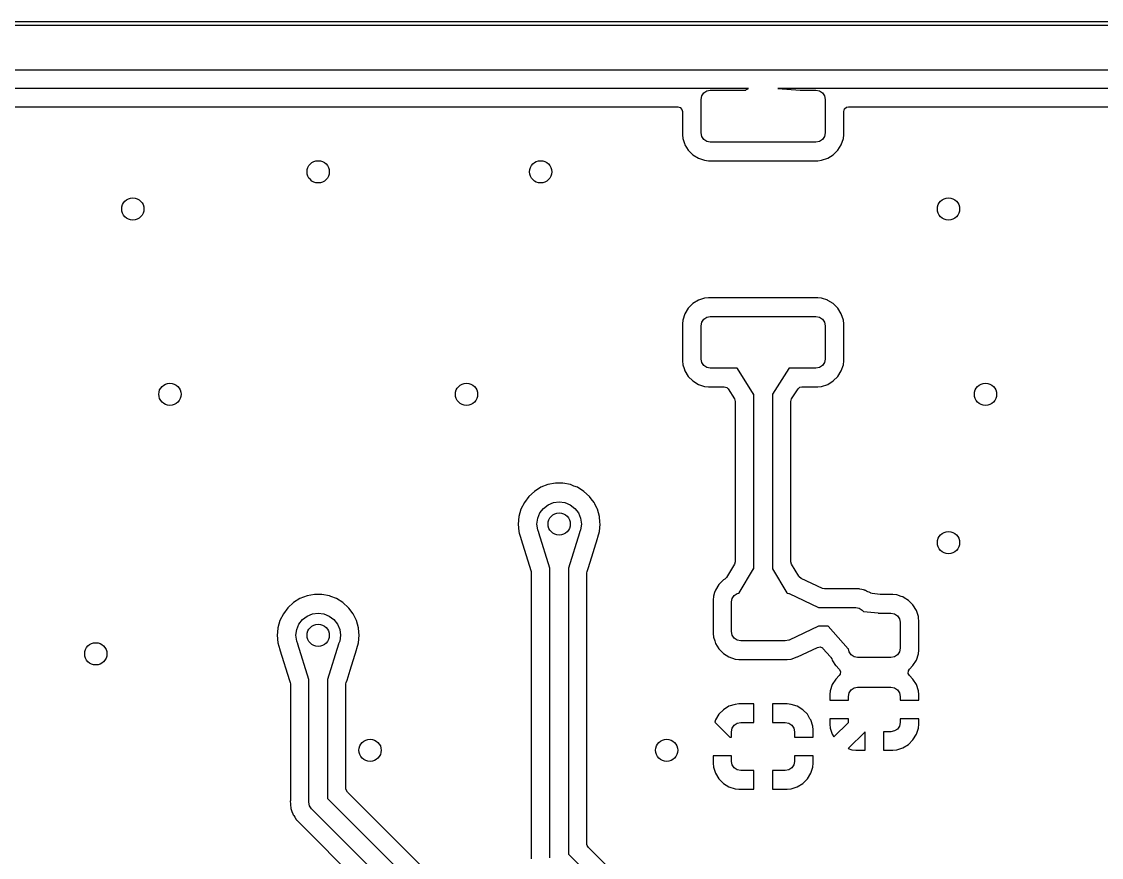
# Model space of a CAD drawing. Extents: x 1.18 to 9.06, y -3.74 to -1.97.
# Drawn here: x 5.63 to 6.777, y -2.854 to -1.967 of the extents above; entities that cross this region are included whole.
import ezdxf

# ---------------------------------------------------------------- set-up
doc = ezdxf.new("R2010")
doc.units = 0
doc.header["$MEASUREMENT"] = 0
doc.layers.add('BLACK', color=7, linetype='CONTINUOUS')

msp = doc.modelspace()

# ---------------------------------------------------------------- linework, layer by layer
at = {"layer": 'BLACK', "linetype": 'CONTINUOUS'}
for p, q in [((1.1811, -1.9665), (9.0551, -1.9665)), ((9.0531, -1.9705), (1.1831, -1.9705)), ((5.5315, -2.0177), (6.4173, -2.0177)), ((6.4173, -2.0177), (7.4409, -2.0177)), ((6.4018, -2.0374), (5.5413, -2.0374)), ((6.3543, -2.0423), (6.3575, -2.0401)), ((6.3575, -2.0401), (6.3612, -2.0394)), ((6.3612, -2.0394), (6.3989, -2.0394)), ((6.3989, -2.0394), (6.399, -2.0391)), ((6.399, -2.0391), (6.4018, -2.0374)), ((6.399, -2.0391), (6.399, -2.0391)), ((7.4291, -2.0374), (6.4331, -2.0374)), ((6.4331, -2.0374), (6.4567, -2.0393)), ((6.4567, -2.0393), (6.4569, -2.0394)), ((6.4569, -2.0394), (6.4734, -2.0394)), ((6.4734, -2.0394), (6.4772, -2.0401)), ((6.4772, -2.0401), (6.4804, -2.0423)), ((6.3514, -2.0492), (6.3521, -2.0454)), ((6.3514, -2.0846), (6.3514, -2.0492)), ((6.3521, -2.0454), (6.3543, -2.0423)), ((6.4804, -2.0423), (6.4825, -2.0454)), ((6.4825, -2.0454), (6.4833, -2.0492)), ((6.4833, -2.0492), (6.4833, -2.0846)), ((5.571, -2.0571), (6.3268, -2.0571)), ((6.3268, -2.0571), (6.3294, -2.0579)), ((6.3294, -2.0579), (6.3312, -2.06)), ((6.3312, -2.06), (6.3317, -2.062)), ((6.3317, -2.062), (6.3317, -2.0866)), ((6.503, -2.062), (6.5037, -2.0593)), ((6.503, -2.0866), (6.503, -2.062)), ((6.5037, -2.0593), (6.5058, -2.0575)), ((6.5058, -2.0575), (6.5079, -2.0571)), ((6.5079, -2.0571), (7.3829, -2.0571)), ((6.3317, -2.0866), (6.3321, -2.0907)), ((6.3521, -2.0884), (6.3514, -2.0846)), ((6.4833, -2.0846), (6.4825, -2.0884)), ((6.5026, -2.0907), (6.503, -2.0866)), ((6.3321, -2.0907), (6.3339, -2.0961)), ((6.3339, -2.0961), (6.3343, -2.0972)), ((6.3343, -2.0972), (6.3379, -2.1031)), ((6.3543, -2.0916), (6.3521, -2.0884)), ((6.3575, -2.0937), (6.3543, -2.0916)), ((6.3612, -2.0945), (6.3575, -2.0937)), ((6.4734, -2.0945), (6.3612, -2.0945)), ((6.4772, -2.0937), (6.4734, -2.0945)), ((6.4804, -2.0916), (6.4772, -2.0937)), ((6.4825, -2.0884), (6.4804, -2.0916)), ((6.4968, -2.1031), (6.5004, -2.0972)), ((6.5004, -2.0972), (6.5026, -2.0907)), ((6.3379, -2.1031), (6.3428, -2.108)), ((6.3428, -2.108), (6.3486, -2.1116)), ((6.486, -2.1116), (6.4919, -2.108)), ((6.4919, -2.108), (6.4968, -2.1031)), ((6.3486, -2.1116), (6.3552, -2.1138)), ((6.3552, -2.1138), (6.3593, -2.1142)), ((6.3593, -2.1142), (6.3593, -2.1142)), ((6.3593, -2.1142), (6.4754, -2.1142)), ((6.4754, -2.1142), (6.4794, -2.1138)), ((6.4754, -2.1142), (6.4754, -2.1142)), ((6.4794, -2.1138), (6.486, -2.1116)), ((6.3428, -2.266), (6.3379, -2.2709)), ((6.3486, -2.2624), (6.3428, -2.266)), ((6.352, -2.2613), (6.3486, -2.2624)), ((6.3486, -2.2624), (6.3486, -2.2624)), ((6.3552, -2.2602), (6.352, -2.2613)), ((6.3593, -2.2598), (6.3552, -2.2602)), ((6.3552, -2.2602), (6.3552, -2.2602)), ((6.4754, -2.2598), (6.3593, -2.2598)), ((6.3593, -2.2598), (6.3593, -2.2598)), ((6.4794, -2.2602), (6.4754, -2.2598)), ((6.4754, -2.2598), (6.4754, -2.2598)), ((6.4859, -2.2624), (6.4794, -2.2602)), ((6.4794, -2.2602), (6.4794, -2.2602)), ((6.486, -2.2624), (6.4859, -2.2624)), ((6.4862, -2.2625), (6.486, -2.2624)), ((6.486, -2.2624), (6.486, -2.2624)), ((6.4919, -2.266), (6.4862, -2.2625)), ((6.4968, -2.2709), (6.4919, -2.266)), ((6.3343, -2.2768), (6.3321, -2.2834)), ((6.3379, -2.2709), (6.3343, -2.2768)), ((6.3343, -2.2768), (6.3343, -2.2768)), ((6.3543, -2.2824), (6.3575, -2.2803)), ((6.3575, -2.2803), (6.3612, -2.2795)), ((6.3612, -2.2795), (6.4734, -2.2795)), ((6.4734, -2.2795), (6.4772, -2.2803)), ((6.4772, -2.2803), (6.4804, -2.2824)), ((6.5004, -2.2768), (6.4968, -2.2709)), ((6.5026, -2.2834), (6.5004, -2.2768)), ((6.3321, -2.2834), (6.3317, -2.2874)), ((6.3317, -2.2874), (6.3317, -2.3268)), ((6.3321, -2.2834), (6.3321, -2.2834)), ((6.3321, -2.2834), (6.3321, -2.2834)), ((6.3514, -2.2894), (6.3521, -2.2856)), ((6.3514, -2.3248), (6.3514, -2.2894)), ((6.3521, -2.2856), (6.3543, -2.2824)), ((6.4804, -2.2824), (6.4825, -2.2856)), ((6.4825, -2.2856), (6.4833, -2.2894)), ((6.4833, -2.2894), (6.4833, -2.3248)), ((6.503, -2.2874), (6.5026, -2.2834)), ((6.503, -2.3268), (6.503, -2.2874)), ((6.3317, -2.3268), (6.3321, -2.3308)), ((6.3521, -2.3286), (6.3514, -2.3248)), ((6.4833, -2.3248), (6.4825, -2.3286)), ((6.5026, -2.3308), (6.503, -2.3268)), ((6.3321, -2.3308), (6.3334, -2.3347)), ((6.3334, -2.3347), (6.3343, -2.3374)), ((6.3343, -2.3374), (6.3379, -2.3433)), ((6.3543, -2.3318), (6.3521, -2.3286)), ((6.3575, -2.3339), (6.3543, -2.3318)), ((6.3612, -2.3346), (6.3575, -2.3339)), ((6.3899, -2.3346), (6.3612, -2.3346)), ((6.39, -2.335), (6.3899, -2.3346)), ((6.4073, -2.362), (6.39, -2.335)), ((6.4447, -2.335), (6.4273, -2.362)), ((6.4734, -2.3346), (6.4447, -2.3346)), ((6.4447, -2.3346), (6.4448, -2.3347)), ((6.4448, -2.3347), (6.4447, -2.335)), ((6.4772, -2.3339), (6.4734, -2.3346)), ((6.4804, -2.3318), (6.4772, -2.3339)), ((6.4825, -2.3286), (6.4804, -2.3318)), ((6.4968, -2.3433), (6.5004, -2.3374)), ((6.5004, -2.3374), (6.5026, -2.3308)), ((6.3379, -2.3433), (6.3428, -2.3481)), ((6.3428, -2.3481), (6.3486, -2.3518)), ((6.486, -2.3518), (6.4919, -2.3481)), ((6.4919, -2.3481), (6.4968, -2.3433)), ((6.3486, -2.3518), (6.3552, -2.3539)), ((6.3552, -2.3539), (6.3593, -2.3544)), ((6.3593, -2.3544), (6.3761, -2.3544)), ((6.3761, -2.3544), (6.3787, -2.3551)), ((6.3787, -2.3551), (6.3802, -2.3566)), ((6.3802, -2.3566), (6.387, -2.3672)), ((6.4074, -2.3621), (6.4073, -2.362)), ((6.4075, -2.3621), (6.4074, -2.3621)), ((6.4075, -2.5474), (6.4075, -2.3621)), ((6.4273, -2.362), (6.4272, -2.3621)), ((6.4272, -2.3621), (6.4272, -2.5474)), ((6.4476, -2.3672), (6.4544, -2.3566)), ((6.4544, -2.3566), (6.4565, -2.3548)), ((6.4565, -2.3548), (6.4585, -2.3544)), ((6.4585, -2.3544), (6.4754, -2.3544)), ((6.4754, -2.3544), (6.4794, -2.3539)), ((6.4754, -2.3544), (6.4754, -2.3544)), ((6.4794, -2.3539), (6.486, -2.3518)), ((6.387, -2.3672), (6.3878, -2.3698)), ((6.3878, -2.3698), (6.3878, -2.54)), ((6.4469, -2.3698), (6.4476, -2.3672)), ((6.4469, -2.4331), (6.4469, -2.3698)), ((6.4476, -2.3672), (6.4476, -2.3672)), ((6.4469, -2.4528), (6.4469, -2.4331)), ((6.4469, -2.54), (6.4469, -2.4528)), ((6.1746, -2.4653), (6.1686, -2.4707)), ((6.1814, -2.461), (6.1746, -2.4653)), ((6.1746, -2.4653), (6.1746, -2.4653)), ((6.1889, -2.4581), (6.1814, -2.461)), ((6.1814, -2.461), (6.1814, -2.461)), ((6.1968, -2.4567), (6.1889, -2.4581)), ((6.1889, -2.4581), (6.1889, -2.4581)), ((6.1889, -2.4581), (6.1889, -2.4581)), ((6.2048, -2.4567), (6.1968, -2.4567)), ((6.2127, -2.4581), (6.2048, -2.4567)), ((6.2163, -2.4596), (6.2127, -2.4581)), ((6.2202, -2.461), (6.2163, -2.4596)), ((6.227, -2.4653), (6.2202, -2.461)), ((6.2202, -2.461), (6.2202, -2.461)), ((6.2329, -2.4707), (6.227, -2.4653)), ((6.227, -2.4653), (6.227, -2.4653)), ((6.1686, -2.4707), (6.1638, -2.4771)), ((6.1947, -2.4772), (6.2008, -2.4764)), ((6.2008, -2.4764), (6.2069, -2.4772)), ((6.2348, -2.4732), (6.2329, -2.4707)), ((6.2378, -2.4771), (6.2348, -2.4732)), ((6.1602, -2.4843), (6.158, -2.492)), ((6.1638, -2.4771), (6.1602, -2.4843)), ((6.1602, -2.4843), (6.1602, -2.4843)), ((6.178, -2.4939), (6.1803, -2.4882)), ((6.1803, -2.4882), (6.1841, -2.4833)), ((6.1841, -2.4833), (6.189, -2.4795)), ((6.189, -2.4795), (6.1947, -2.4772)), ((6.2069, -2.4772), (6.2126, -2.4795)), ((6.2126, -2.4795), (6.2175, -2.4833)), ((6.2175, -2.4833), (6.2212, -2.4882)), ((6.2212, -2.4882), (6.2236, -2.4939)), ((6.2385, -2.4786), (6.2378, -2.4771)), ((6.2412, -2.4839), (6.2385, -2.4786)), ((6.2414, -2.4843), (6.2412, -2.4839)), ((6.2436, -2.492), (6.2414, -2.4843)), ((6.158, -2.492), (6.1573, -2.5)), ((6.1772, -2.5), (6.178, -2.4939)), ((6.2236, -2.4939), (6.2244, -2.5)), ((6.2441, -2.498), (6.2436, -2.492)), ((6.2443, -2.5), (6.2441, -2.498)), ((6.1573, -2.5), (6.1573, -2.5)), ((6.1573, -2.5), (6.158, -2.508)), ((6.158, -2.508), (6.1584, -2.5095)), ((6.1584, -2.5095), (6.16, -2.5151)), ((6.178, -2.5061), (6.1772, -2.5)), ((6.1792, -2.509), (6.178, -2.5061)), ((6.1791, -2.5091), (6.1792, -2.509)), ((6.1791, -2.5094), (6.1791, -2.5091)), ((6.1908, -2.5469), (6.1791, -2.5094)), ((6.2225, -2.5094), (6.2107, -2.5469)), ((6.2236, -2.5061), (6.2224, -2.509)), ((6.2224, -2.509), (6.2225, -2.5091)), ((6.2225, -2.5091), (6.2225, -2.5094)), ((6.2244, -2.5), (6.2236, -2.5061)), ((6.2419, -2.5139), (6.2436, -2.508)), ((6.2436, -2.508), (6.2443, -2.5)), ((6.16, -2.5151), (6.1601, -2.5154)), ((6.1601, -2.5154), (6.1601, -2.5154)), ((6.1601, -2.5154), (6.171, -2.5502)), ((6.2336, -2.5406), (6.2415, -2.5154)), ((6.2415, -2.5154), (6.2416, -2.5151)), ((6.2416, -2.5151), (6.2418, -2.5142)), ((6.2418, -2.5141), (6.2419, -2.5139)), ((6.2418, -2.5142), (6.2418, -2.5141)), ((6.2418, -2.5142), (6.2418, -2.5142)), ((6.2315, -2.5473), (6.2336, -2.5406)), ((6.3871, -2.5425), (6.3785, -2.5567)), ((6.3878, -2.54), (6.3871, -2.5425)), ((6.4476, -2.5425), (6.4469, -2.54)), ((6.4553, -2.5553), (6.4476, -2.5425)), ((6.171, -2.5502), (6.171, -2.5502)), ((6.171, -2.5502), (6.1712, -2.5517)), ((6.1712, -2.5517), (6.1712, -2.8518)), ((6.1909, -2.5471), (6.1908, -2.5469)), ((6.1909, -2.8543), (6.1909, -2.5471)), ((6.2107, -2.5469), (6.2106, -2.547)), ((6.2106, -2.547), (6.2106, -2.8503)), ((6.2303, -2.5517), (6.2306, -2.5502)), ((6.2303, -2.7264), (6.2303, -2.5517)), ((6.2306, -2.5502), (6.2315, -2.5473)), ((6.3785, -2.5567), (6.3768, -2.5584)), ((6.3919, -2.5729), (6.4073, -2.5475)), ((6.4073, -2.5475), (6.4075, -2.5474)), ((6.4272, -2.5474), (6.4272, -2.5474)), ((6.4272, -2.5474), (6.4273, -2.5475)), ((6.4273, -2.5475), (6.4427, -2.5729)), ((6.4557, -2.5559), (6.4553, -2.5553)), ((6.4577, -2.5577), (6.4557, -2.5559)), ((6.4557, -2.5559), (6.4557, -2.5559)), ((6.3704, -2.5642), (6.3667, -2.5701)), ((6.3752, -2.5593), (6.3704, -2.5642)), ((6.3768, -2.5584), (6.3752, -2.5593)), ((6.4803, -2.5684), (6.4577, -2.5577)), ((6.4824, -2.5689), (6.4803, -2.5684)), ((5.9255, -2.5792), (5.9187, -2.5834)), ((5.933, -2.5763), (5.9255, -2.5792)), ((5.9255, -2.5792), (5.9255, -2.5792)), ((5.9409, -2.5748), (5.933, -2.5763)), ((5.933, -2.5763), (5.933, -2.5763)), ((5.933, -2.5763), (5.933, -2.5763)), ((5.9489, -2.5748), (5.9409, -2.5748)), ((5.9568, -2.5763), (5.9489, -2.5748)), ((5.9582, -2.5768), (5.9568, -2.5763)), ((5.9643, -2.5792), (5.9582, -2.5768)), ((5.9711, -2.5834), (5.9643, -2.5792)), ((5.9643, -2.5792), (5.9643, -2.5792)), ((6.3646, -2.5767), (6.3642, -2.5807)), ((6.3658, -2.5728), (6.3646, -2.5767)), ((6.3646, -2.5767), (6.3646, -2.5767)), ((6.3646, -2.5767), (6.3646, -2.5767)), ((6.3667, -2.5701), (6.3658, -2.5728)), ((6.3667, -2.5701), (6.3667, -2.5701)), ((6.3839, -2.5827), (6.3846, -2.5789)), ((6.3846, -2.5789), (6.3867, -2.5757)), ((6.3867, -2.5757), (6.3899, -2.5736)), ((6.3899, -2.5736), (6.3919, -2.5732)), ((6.3919, -2.5732), (6.3919, -2.5729)), ((6.3919, -2.5732), (6.3919, -2.5732)), ((6.4427, -2.5729), (6.4428, -2.5732)), ((6.4428, -2.5732), (6.4447, -2.5736)), ((6.4447, -2.5736), (6.4449, -2.5737)), ((6.4449, -2.5737), (6.445, -2.5737)), ((6.445, -2.5737), (6.4761, -2.5885)), ((6.4844, -2.5689), (6.4824, -2.5689)), ((6.4847, -2.5689), (6.4844, -2.5689)), ((6.4848, -2.5688), (6.4847, -2.5689)), ((6.4856, -2.5688), (6.4848, -2.5688)), ((6.488, -2.5688), (6.4856, -2.5688)), ((6.4882, -2.5688), (6.488, -2.5688)), ((6.488, -2.5688), (6.488, -2.5688)), ((6.488, -2.5688), (6.488, -2.5688)), ((6.4883, -2.5688), (6.4882, -2.5688)), ((6.4888, -2.5688), (6.4883, -2.5688)), ((6.4892, -2.5689), (6.4888, -2.5688)), ((6.4894, -2.5689), (6.4892, -2.5689)), ((6.5153, -2.5689), (6.4894, -2.5689)), ((6.5183, -2.5688), (6.5153, -2.5689)), ((6.5186, -2.5688), (6.5183, -2.5688)), ((6.5189, -2.5688), (6.5186, -2.5688)), ((6.5186, -2.5688), (6.5186, -2.5688)), ((6.5192, -2.5689), (6.5189, -2.5688)), ((6.5189, -2.5688), (6.5189, -2.5688)), ((6.5202, -2.5691), (6.5192, -2.5689)), ((6.5221, -2.5696), (6.5202, -2.5691)), ((6.524, -2.57), (6.5221, -2.5696)), ((6.5251, -2.5702), (6.524, -2.57)), ((6.5254, -2.5703), (6.5251, -2.5702)), ((6.5257, -2.5704), (6.5254, -2.5703)), ((6.5254, -2.5703), (6.5254, -2.5703)), ((6.5259, -2.5705), (6.5257, -2.5704)), ((6.5257, -2.5704), (6.5257, -2.5704)), ((6.5273, -2.5712), (6.5259, -2.5705)), ((6.5259, -2.5705), (6.5259, -2.5705)), ((6.5259, -2.5705), (6.5259, -2.5705)), ((6.5286, -2.5718), (6.5273, -2.5712)), ((6.5298, -2.5724), (6.5286, -2.5718)), ((6.5314, -2.5731), (6.5298, -2.5724)), ((6.5316, -2.5732), (6.5314, -2.5731)), ((6.5314, -2.5731), (6.5314, -2.5731)), ((6.5317, -2.5732), (6.5316, -2.5732)), ((6.5333, -2.5737), (6.5317, -2.5732)), ((6.5417, -2.5747), (6.5333, -2.5737)), ((6.5419, -2.5747), (6.5417, -2.5747)), ((6.5428, -2.5748), (6.5419, -2.5747)), ((6.5419, -2.5747), (6.5419, -2.5747)), ((6.5551, -2.5748), (6.5428, -2.5748)), ((6.5592, -2.5752), (6.5551, -2.5748)), ((6.5551, -2.5748), (6.5551, -2.5748)), ((6.564, -2.5768), (6.5592, -2.5752)), ((6.5592, -2.5752), (6.5592, -2.5752)), ((6.5657, -2.5774), (6.564, -2.5768)), ((6.5672, -2.5783), (6.5657, -2.5774)), ((6.5657, -2.5774), (6.5657, -2.5774)), ((6.5716, -2.581), (6.5672, -2.5783)), ((5.9127, -2.5888), (5.9079, -2.5952)), ((5.9187, -2.5834), (5.9127, -2.5888)), ((5.9187, -2.5834), (5.9187, -2.5834)), ((5.977, -2.5888), (5.9711, -2.5834)), ((5.9711, -2.5834), (5.9711, -2.5834)), ((5.9774, -2.5893), (5.977, -2.5888)), ((5.9819, -2.5952), (5.9774, -2.5893)), ((6.3642, -2.5807), (6.3642, -2.6161)), ((6.3839, -2.6142), (6.3839, -2.5827)), ((6.4761, -2.5885), (6.4762, -2.5886)), ((6.4762, -2.5886), (6.5157, -2.5886)), ((6.5157, -2.5886), (6.5195, -2.5893)), ((6.5195, -2.5893), (6.5227, -2.5915)), ((6.5765, -2.5859), (6.5716, -2.581)), ((6.5801, -2.5918), (6.5765, -2.5859)), ((5.9043, -2.6024), (5.9021, -2.6101)), ((5.9079, -2.5952), (5.9043, -2.6024)), ((5.9043, -2.6024), (5.9043, -2.6024)), ((5.9244, -2.6063), (5.9282, -2.6014)), ((5.9282, -2.6014), (5.9331, -2.5977)), ((5.9331, -2.5977), (5.9388, -2.5953)), ((5.9388, -2.5953), (5.9449, -2.5945)), ((5.9449, -2.5945), (5.951, -2.5953)), ((5.951, -2.5953), (5.9567, -2.5977)), ((5.9567, -2.5977), (5.9616, -2.6014)), ((5.9616, -2.6014), (5.9653, -2.6063)), ((5.9855, -2.6024), (5.9819, -2.5952)), ((5.9877, -2.6101), (5.9855, -2.6024)), ((6.5227, -2.5915), (6.524, -2.5927)), ((6.524, -2.5927), (6.5395, -2.5944)), ((6.5395, -2.5944), (6.5396, -2.5945)), ((6.5396, -2.5945), (6.5531, -2.5945)), ((6.5531, -2.5945), (6.5569, -2.5952)), ((6.5569, -2.5952), (6.5601, -2.5974)), ((6.5601, -2.5974), (6.5622, -2.6006)), ((6.5622, -2.6006), (6.563, -2.6043)), ((6.5819, -2.5971), (6.5801, -2.5918)), ((6.5823, -2.5983), (6.5819, -2.5971)), ((6.5825, -2.6004), (6.5823, -2.5983)), ((6.5823, -2.5983), (6.5823, -2.5983)), ((6.5827, -2.6024), (6.5825, -2.6004)), ((6.5827, -2.6161), (6.5827, -2.6024)), ((5.9021, -2.6101), (5.9017, -2.6146)), ((5.9213, -2.6181), (5.9221, -2.612)), ((5.9221, -2.612), (5.9244, -2.6063)), ((5.9653, -2.6063), (5.9677, -2.612)), ((5.9677, -2.612), (5.9685, -2.6181)), ((5.9881, -2.6146), (5.9877, -2.6101)), ((6.3846, -2.6179), (6.3839, -2.6142)), ((6.4761, -2.6084), (6.445, -2.6231)), ((6.4762, -2.6083), (6.4761, -2.6084)), ((6.4763, -2.6083), (6.4762, -2.6083)), ((6.4865, -2.6083), (6.4763, -2.6083)), ((6.4865, -2.6084), (6.4865, -2.6083)), ((6.5078, -2.6323), (6.4865, -2.6084)), ((6.563, -2.6043), (6.563, -2.6319)), ((5.9017, -2.6146), (5.9014, -2.6181)), ((5.9014, -2.6181), (5.9021, -2.6261)), ((5.9221, -2.6242), (5.9213, -2.6181)), ((5.9233, -2.6271), (5.9221, -2.6242)), ((5.9677, -2.6242), (5.9665, -2.6272)), ((5.9685, -2.6181), (5.9677, -2.6242)), ((5.9877, -2.6261), (5.9884, -2.6181)), ((5.9884, -2.6181), (5.9881, -2.6146)), ((6.3642, -2.6161), (6.3642, -2.6161)), ((6.3642, -2.6161), (6.3646, -2.6202)), ((6.3646, -2.6202), (6.3646, -2.6202)), ((6.3646, -2.6202), (6.3659, -2.6241)), ((6.3659, -2.6241), (6.3667, -2.6267)), ((6.3867, -2.6211), (6.3846, -2.6179)), ((6.3899, -2.6233), (6.3867, -2.6211)), ((6.3937, -2.624), (6.3899, -2.6233)), ((6.4409, -2.624), (6.3937, -2.624)), ((6.4447, -2.6233), (6.4409, -2.624)), ((6.4449, -2.6231), (6.4447, -2.6233)), ((6.445, -2.6231), (6.4449, -2.6231)), ((6.5827, -2.6339), (6.5827, -2.6161)), ((5.9021, -2.6261), (5.9041, -2.6332)), ((5.9041, -2.6332), (5.9042, -2.6335)), ((5.9042, -2.6335), (5.9042, -2.6335)), ((5.9042, -2.6335), (5.9144, -2.666)), ((5.9232, -2.6272), (5.9233, -2.6271)), ((5.9232, -2.6276), (5.9232, -2.6272)), ((5.9349, -2.665), (5.9232, -2.6276)), ((5.9666, -2.6276), (5.9548, -2.665)), ((5.9665, -2.6272), (5.9666, -2.6272)), ((5.9666, -2.6272), (5.9666, -2.6276)), ((5.9788, -2.6552), (5.9856, -2.6335)), ((5.9856, -2.6332), (5.9859, -2.6323)), ((5.9856, -2.6335), (5.9856, -2.6332)), ((5.9859, -2.6323), (5.986, -2.632)), ((5.9859, -2.6323), (5.9859, -2.6323)), ((5.9859, -2.6323), (5.9859, -2.6323)), ((5.986, -2.632), (5.9877, -2.6261)), ((5.986, -2.632), (5.986, -2.632)), ((6.3667, -2.6267), (6.3704, -2.6326)), ((6.3704, -2.6326), (6.3752, -2.6375)), ((6.4538, -2.641), (6.4752, -2.6309)), ((6.4752, -2.6309), (6.4779, -2.6304)), ((6.4779, -2.6304), (6.4804, -2.6315)), ((6.4804, -2.6315), (6.4809, -2.632)), ((6.4809, -2.632), (6.489, -2.6411)), ((6.508, -2.6324), (6.5078, -2.6323)), ((6.5086, -2.6357), (6.508, -2.6324)), ((6.508, -2.6324), (6.508, -2.6324)), ((6.5108, -2.6388), (6.5086, -2.6357)), ((6.5622, -2.6357), (6.5601, -2.6388)), ((6.563, -2.6319), (6.5622, -2.6357)), ((6.5823, -2.6379), (6.5827, -2.6339)), ((6.3752, -2.6375), (6.3811, -2.6411)), ((6.3811, -2.6411), (6.3877, -2.6433)), ((6.3877, -2.6433), (6.3917, -2.6437)), ((6.3917, -2.6437), (6.4429, -2.6437)), ((6.4429, -2.6437), (6.447, -2.6433)), ((6.447, -2.6433), (6.4535, -2.6411)), ((6.4535, -2.6411), (6.4538, -2.641)), ((6.4535, -2.6411), (6.4535, -2.6411)), ((6.489, -2.6411), (6.4894, -2.6415)), ((6.4894, -2.6415), (6.4903, -2.6432)), ((6.4903, -2.6432), (6.4908, -2.6445)), ((6.4908, -2.6445), (6.4908, -2.6445)), ((6.4908, -2.6445), (6.4912, -2.6451)), ((6.4912, -2.6451), (6.4943, -2.6502)), ((6.5139, -2.641), (6.5108, -2.6388)), ((6.5177, -2.6417), (6.5139, -2.641)), ((6.5531, -2.6417), (6.5177, -2.6417)), ((6.5569, -2.641), (6.5531, -2.6417)), ((6.5601, -2.6388), (6.5569, -2.641)), ((6.5765, -2.6503), (6.5801, -2.6445)), ((6.5801, -2.6445), (6.5823, -2.6379)), ((5.9755, -2.6657), (5.9788, -2.6552)), ((6.4943, -2.6502), (6.4944, -2.6503)), ((6.4944, -2.6503), (6.4981, -2.654)), ((6.4981, -2.654), (6.4994, -2.6565)), ((6.4992, -2.6592), (6.4981, -2.6609)), ((6.4994, -2.6565), (6.4992, -2.6592)), ((6.5715, -2.6585), (6.5717, -2.6558)), ((6.5728, -2.6609), (6.5715, -2.6585)), ((6.5717, -2.6558), (6.5728, -2.654)), ((6.5728, -2.654), (6.5765, -2.6503)), ((5.9144, -2.666), (5.9151, -2.6683)), ((5.9151, -2.6683), (5.9153, -2.6698)), ((5.9153, -2.6698), (5.9153, -2.7928)), ((5.935, -2.6652), (5.9349, -2.665)), ((5.935, -2.7953), (5.935, -2.6652)), ((5.9548, -2.665), (5.9547, -2.6652)), ((5.9547, -2.6652), (5.9547, -2.7912)), ((5.9744, -2.6698), (5.9747, -2.6683)), ((5.9744, -2.781), (5.9744, -2.6698)), ((5.9747, -2.6683), (5.9755, -2.6657)), ((6.4908, -2.6705), (6.4886, -2.6771)), ((6.4944, -2.6646), (6.4908, -2.6705)), ((6.4908, -2.6705), (6.4908, -2.6705)), ((6.4981, -2.6609), (6.4944, -2.6646)), ((6.5765, -2.6646), (6.5728, -2.6609)), ((6.5801, -2.6705), (6.5765, -2.6646)), ((6.5823, -2.6771), (6.5801, -2.6705)), ((6.5801, -2.6705), (6.5801, -2.6705)), ((6.4886, -2.6771), (6.4882, -2.6811)), ((6.4882, -2.6811), (6.4882, -2.687)), ((6.4886, -2.6771), (6.4886, -2.6771)), ((6.5079, -2.6831), (6.5086, -2.6793)), ((6.5079, -2.687), (6.5079, -2.6831)), ((6.5086, -2.6793), (6.5108, -2.6761)), ((6.5108, -2.6761), (6.5139, -2.674)), ((6.5139, -2.674), (6.5177, -2.6732)), ((6.5177, -2.6732), (6.5531, -2.6732)), ((6.5531, -2.6732), (6.5569, -2.674)), ((6.5569, -2.674), (6.5601, -2.6761)), ((6.5601, -2.6761), (6.5622, -2.6793)), ((6.5622, -2.6793), (6.563, -2.6831)), ((6.563, -2.6831), (6.563, -2.687)), ((6.5823, -2.6772), (6.5823, -2.6771)), ((6.5827, -2.6811), (6.5823, -2.6772)), ((6.5827, -2.687), (6.5827, -2.6811)), ((6.5827, -2.6811), (6.5827, -2.6811)), ((6.3811, -2.6935), (6.3753, -2.6972)), ((6.3877, -2.6914), (6.3811, -2.6935)), ((6.3811, -2.6935), (6.3811, -2.6935)), ((6.3917, -2.6909), (6.3877, -2.6914)), ((6.4075, -2.6909), (6.3917, -2.6909)), ((6.3917, -2.6909), (6.3917, -2.6909)), ((6.4075, -2.7106), (6.4075, -2.6909)), ((6.4429, -2.6909), (6.4272, -2.6909)), ((6.4272, -2.6909), (6.4272, -2.7106)), ((6.447, -2.6914), (6.4429, -2.6909)), ((6.4535, -2.6935), (6.447, -2.6914)), ((6.447, -2.6914), (6.447, -2.6914)), ((6.4594, -2.6972), (6.4535, -2.6935)), ((6.4535, -2.6935), (6.4535, -2.6935)), ((6.4882, -2.687), (6.5079, -2.687)), ((6.563, -2.687), (6.5827, -2.687)), ((6.3704, -2.702), (6.3668, -2.7079)), ((6.3753, -2.6972), (6.3704, -2.702)), ((6.4643, -2.702), (6.4594, -2.6972)), ((6.4671, -2.7067), (6.4643, -2.702)), ((6.3668, -2.7079), (6.366, -2.7103)), ((6.366, -2.7103), (6.382, -2.7264)), ((6.3668, -2.7079), (6.3668, -2.7079)), ((6.3839, -2.7205), (6.3846, -2.7167)), ((6.3846, -2.7167), (6.3867, -2.7135)), ((6.3867, -2.7135), (6.3899, -2.7114)), ((6.3899, -2.7114), (6.3937, -2.7106)), ((6.3937, -2.7106), (6.4075, -2.7106)), ((6.4272, -2.7106), (6.4409, -2.7106)), ((6.4409, -2.7106), (6.4447, -2.7114)), ((6.4447, -2.7114), (6.4479, -2.7135)), ((6.4479, -2.7135), (6.45, -2.7167)), ((6.45, -2.7167), (6.4508, -2.7205)), ((6.4679, -2.7079), (6.4671, -2.7067)), ((6.4701, -2.7145), (6.4679, -2.7079)), ((6.4679, -2.7079), (6.4679, -2.7079)), ((6.4705, -2.7185), (6.4701, -2.7145)), ((6.5079, -2.7067), (6.4882, -2.7067)), ((6.4882, -2.7067), (6.4882, -2.7126)), ((6.4882, -2.7126), (6.4886, -2.7166)), ((6.4886, -2.7166), (6.4908, -2.7232)), ((6.4925, -2.7259), (6.5079, -2.7105)), ((6.5079, -2.7105), (6.5079, -2.7067)), ((6.5622, -2.7144), (6.5601, -2.7176)), ((6.563, -2.7106), (6.5622, -2.7144)), ((6.5827, -2.7067), (6.563, -2.7067)), ((6.563, -2.7067), (6.563, -2.7106)), ((6.5801, -2.7232), (6.5823, -2.7166)), ((6.5823, -2.7166), (6.5827, -2.7126)), ((6.5823, -2.7166), (6.5823, -2.7166)), ((6.5827, -2.7126), (6.5827, -2.7067)), ((6.5827, -2.7126), (6.5827, -2.7126)), ((6.2303, -2.7461), (6.2303, -2.7264)), ((6.382, -2.7264), (6.3839, -2.7264)), ((6.3839, -2.7264), (6.3839, -2.7205)), ((6.4508, -2.7205), (6.4508, -2.7264)), ((6.4508, -2.7264), (6.4705, -2.7264)), ((6.4705, -2.7264), (6.4705, -2.7185)), ((6.4705, -2.7185), (6.4705, -2.7185)), ((6.4908, -2.7232), (6.4908, -2.7232)), ((6.4908, -2.7232), (6.4925, -2.7259)), ((6.5256, -2.7206), (6.5078, -2.7384)), ((6.5256, -2.7402), (6.5256, -2.7206)), ((6.5531, -2.7205), (6.5453, -2.7205)), ((6.5453, -2.7205), (6.5453, -2.7402)), ((6.5569, -2.7197), (6.5531, -2.7205)), ((6.5601, -2.7176), (6.5569, -2.7197)), ((6.5765, -2.7291), (6.5801, -2.7232)), ((6.5801, -2.7232), (6.5801, -2.7232)), ((6.5078, -2.7384), (6.5117, -2.7397)), ((6.5117, -2.7397), (6.5117, -2.7397)), ((6.5117, -2.7397), (6.5157, -2.7402)), ((6.5157, -2.7402), (6.5256, -2.7402)), ((6.5256, -2.7402), (6.5256, -2.7402)), ((6.5453, -2.7402), (6.5551, -2.7402)), ((6.5551, -2.7402), (6.5592, -2.7397)), ((6.5551, -2.7402), (6.5551, -2.7402)), ((6.5592, -2.7397), (6.5657, -2.7376)), ((6.5657, -2.7376), (6.5716, -2.7339)), ((6.5657, -2.7376), (6.5657, -2.7376)), ((6.5716, -2.7339), (6.5765, -2.7291)), ((6.2303, -2.8401), (6.2303, -2.7461)), ((6.3839, -2.7461), (6.3642, -2.7461)), ((6.3642, -2.7461), (6.3642, -2.7539)), ((6.3839, -2.752), (6.3839, -2.7461)), ((6.4705, -2.7461), (6.4508, -2.7461)), ((6.4508, -2.7461), (6.4508, -2.752)), ((6.4705, -2.7539), (6.4705, -2.7461)), ((6.3642, -2.7539), (6.3646, -2.758)), ((6.3646, -2.758), (6.3668, -2.7645)), ((6.3846, -2.7557), (6.3839, -2.752)), ((6.3867, -2.7589), (6.3846, -2.7557)), ((6.3899, -2.7611), (6.3867, -2.7589)), ((6.3937, -2.7618), (6.3899, -2.7611)), ((6.4075, -2.7618), (6.3937, -2.7618)), ((6.4075, -2.7815), (6.4075, -2.7618)), ((6.4409, -2.7618), (6.4272, -2.7618)), ((6.4272, -2.7618), (6.4272, -2.7815)), ((6.4447, -2.7611), (6.4409, -2.7618)), ((6.4479, -2.7589), (6.4447, -2.7611)), ((6.45, -2.7557), (6.4479, -2.7589)), ((6.4508, -2.752), (6.45, -2.7557)), ((6.4679, -2.7645), (6.4701, -2.758)), ((6.4701, -2.758), (6.4705, -2.7539)), ((6.4701, -2.758), (6.4701, -2.758)), ((6.4705, -2.7539), (6.4705, -2.7539)), ((6.3668, -2.7645), (6.3668, -2.7645)), ((6.3668, -2.7645), (6.3704, -2.7704)), ((6.3704, -2.7704), (6.3753, -2.7753)), ((6.4594, -2.7753), (6.4643, -2.7704)), ((6.4643, -2.7704), (6.4679, -2.7645)), ((6.4679, -2.7645), (6.4679, -2.7645)), ((5.9745, -2.7821), (5.9744, -2.781)), ((5.9759, -2.7845), (5.9745, -2.7821)), ((6.4219, -3.2305), (5.9759, -2.7845)), ((6.3753, -2.7753), (6.3811, -2.7789)), ((6.3811, -2.7789), (6.3811, -2.7789)), ((6.3811, -2.7789), (6.3877, -2.7811)), ((6.3877, -2.7811), (6.3877, -2.7811)), ((6.3877, -2.7811), (6.3917, -2.7815)), ((6.3917, -2.7815), (6.4075, -2.7815)), ((6.4075, -2.7815), (6.4075, -2.7815)), ((6.4272, -2.7815), (6.4429, -2.7815)), ((6.4429, -2.7815), (6.447, -2.7811)), ((6.4429, -2.7815), (6.4429, -2.7815)), ((6.447, -2.7811), (6.4535, -2.7789)), ((6.4535, -2.7789), (6.4594, -2.7753)), ((6.4535, -2.7789), (6.4535, -2.7789)), ((5.9153, -2.7935), (5.9151, -2.7944)), ((5.9151, -2.7944), (5.9153, -2.7965)), ((5.9153, -2.7928), (5.9153, -2.7935)), ((5.9153, -2.7965), (5.9153, -2.7967)), ((5.9153, -2.7967), (5.9153, -2.797)), ((5.9153, -2.797), (5.9155, -2.7983)), ((5.9358, -2.799), (5.935, -2.7953)), ((5.9547, -2.7912), (6.4187, -3.2552)), ((5.9155, -2.7983), (5.9157, -2.8013)), ((5.9157, -2.8013), (5.9158, -2.8016)), ((5.9158, -2.8016), (5.9158, -2.8016)), ((5.9158, -2.8016), (5.9159, -2.8019)), ((5.9159, -2.8019), (5.9159, -2.8019)), ((5.9159, -2.8019), (5.9159, -2.8021)), ((5.9159, -2.8021), (5.917, -2.805)), ((5.917, -2.805), (5.9179, -2.8078)), ((5.9179, -2.8078), (5.918, -2.8081)), ((5.918, -2.8081), (5.918, -2.8081)), ((5.918, -2.8081), (5.9182, -2.8084)), ((5.9182, -2.8084), (5.9182, -2.8084)), ((5.9182, -2.8084), (5.9183, -2.8086)), ((5.9183, -2.8086), (5.9183, -2.8086)), ((5.9183, -2.8086), (5.9183, -2.8086)), ((5.9183, -2.8086), (5.9189, -2.8095)), ((5.9379, -2.8022), (5.9358, -2.799)), ((6.4104, -3.2747), (5.9379, -2.8022)), ((5.9189, -2.8095), (5.92, -2.8112)), ((5.92, -2.8112), (5.9215, -2.8137)), ((5.9215, -2.8137), (5.9217, -2.8139)), ((5.9217, -2.8139), (5.9217, -2.814)), ((5.9217, -2.814), (5.9219, -2.8142)), ((5.9219, -2.8142), (5.9219, -2.8142)), ((5.9219, -2.8142), (5.9221, -2.8144)), ((5.9221, -2.8144), (5.9243, -2.8165)), ((5.9243, -2.8165), (6.0424, -2.9346)), ((6.2304, -2.8411), (6.2303, -2.8401)), ((6.2318, -2.8435), (6.2304, -2.8411)), ((6.3213, -2.9331), (6.2318, -2.8435)), ((6.1712, -2.8525), (6.1711, -2.8535)), ((6.1711, -2.8535), (6.1712, -2.8555)), ((6.1712, -2.8518), (6.1712, -2.8525)), ((6.2106, -2.8503), (6.6075, -3.2471))]:
    msp.add_line(p, q, dxfattribs=at)
at = {"layer": 'BLACK'}
for centre in [(5.9449, -2.126), (6.1811, -2.126), (5.748, -2.1654), (6.6142, -2.1654), (5.7874, -2.3622), (6.1024, -2.3622), (6.6535, -2.3622), (6.2008, -2.5), (6.6142, -2.5197), (5.9449, -2.6181), (5.7087, -2.6378), (6, -2.7402), (6.315, -2.7402)]:
    msp.add_circle(centre, 0.0118, dxfattribs=at)

doc.saveas('drawing.dxf')
